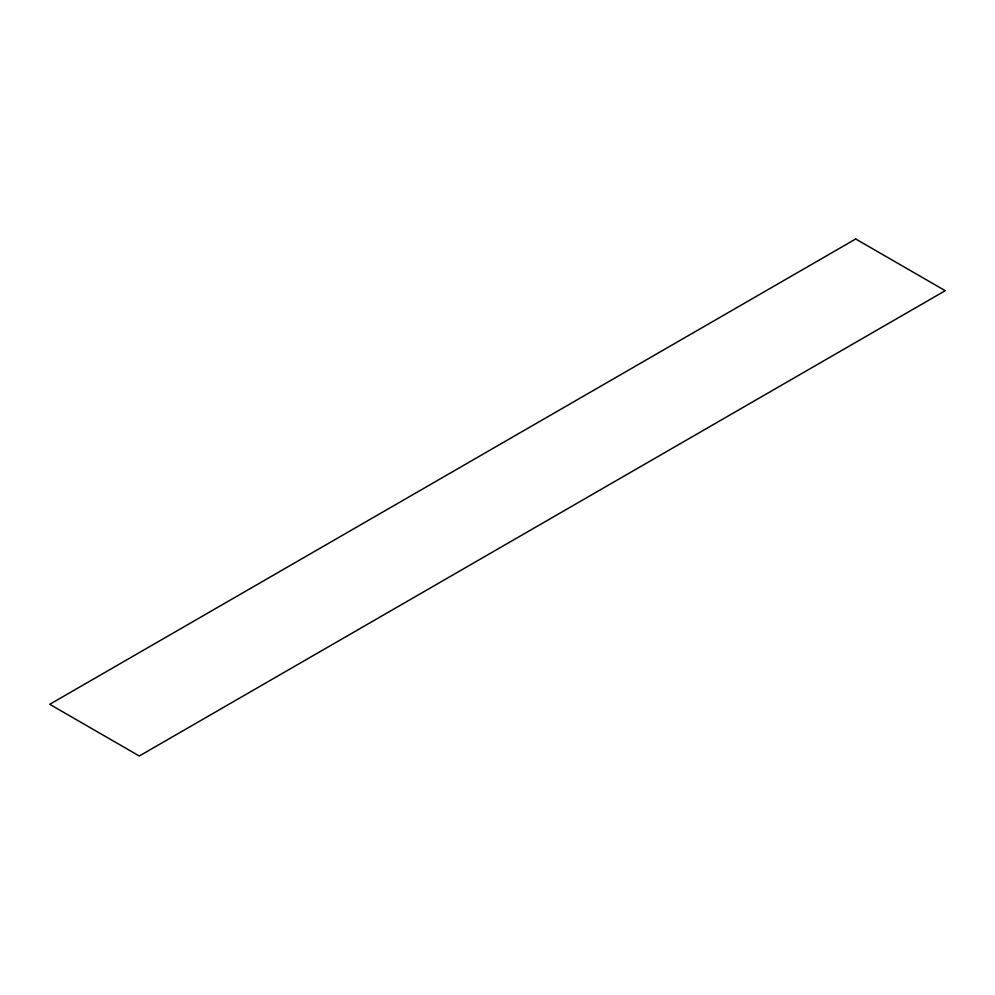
<?xml version="1.0" encoding="UTF-8"?>
<svg xmlns="http://www.w3.org/2000/svg" width="995" height="995" viewBox="0 0 995 995"><rect width="100%" height="100%" fill="white"/><g stroke="black" fill="none" stroke-linecap="round" stroke-linejoin="round"><path stroke-width="1.49" d="M855.7 238.999L49.75 704.311L139.3 756.001L945.25 290.689L855.7 238.999"/></g></svg>
